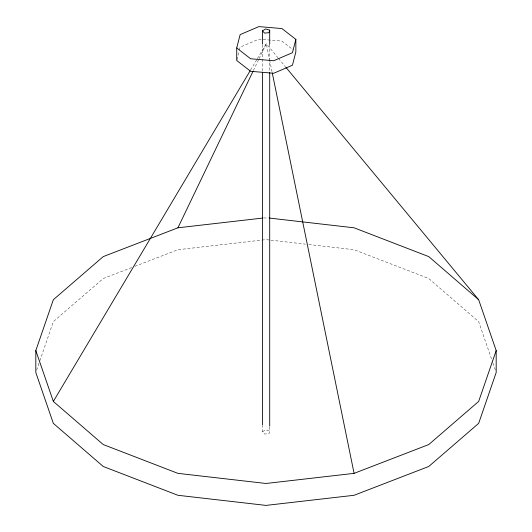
<?xml version="1.0" encoding="UTF-8"?>
<svg xmlns="http://www.w3.org/2000/svg" width="532" height="532" viewBox="0 0 532 532"><rect width="100%" height="100%" fill="white"/><g stroke="black" fill="none" stroke-linecap="round" stroke-linejoin="round"><path stroke-width="0.4" stroke-dasharray="2.66 2" d="M236.926 59.697L239.134 51.079M239.333 50.294L240.138 47.155L258.871 39.129L281.947 41.104L293.325 49.948M269.704 426.93L269.704 431.08L268.999 433.647L264.544 434.059L262.502 431.738L262.502 425.926M36.628 370.159L39.594 361.554M39.86 360.769L53.34 321.647L103.235 278.535L131.723 267.549M253.358 70.616L258.745 59.385M259.104 58.64L266.286 43.671L277.937 57.715M250.559 70.091L256.936 59.378M257.362 58.666L266.286 43.671L269.445 59.132M262.502 431.738L265.687 429.896L269.704 431.08M134.802 266.359L177.914 249.727L261.059 240.178M263.533 217.967L268.467 217.967M261.884 240.085L266 239.613L270.116 240.085M270.941 240.178L305.514 244.148M308.806 244.527L354.086 249.727L428.765 278.535L478.66 321.647L492.679 362.339M278.469 58.354L285.352 66.66M492.945 363.117L495.91 371.722M269.611 59.943L272.105 72.153M269.704 44.249L269.704 71.64M262.502 44.907L262.502 58.188M262.502 59.019L262.502 71.468"/><path stroke-width="0.8" d="M236.72 47.953L240.138 34.627L258.871 26.6L281.947 28.568L295.852 39.388L295.852 51.917L292.44 65.243L273.707 73.27L250.625 71.295L236.72 60.482L236.72 47.953L250.625 58.766L273.707 60.741L292.44 52.708L295.852 39.388M269.704 30.131L268.999 32.705L264.544 33.11L262.502 30.796L265.687 28.954L269.704 30.131L269.704 44.249M285.884 67.298L478.66 299.722L496.183 350.581L496.183 372.506L478.66 423.366L428.765 466.478L354.086 495.285L266 505.4L177.914 495.285L103.235 466.478L53.34 423.366L35.817 372.506L35.817 350.581L53.34 299.722L103.235 256.61L177.914 227.802L262.708 218.067M496.183 350.581L478.66 401.434L428.765 444.553L354.086 473.36L266 483.475L177.914 473.36L103.235 444.553L53.34 401.434L35.817 350.581M177.914 227.802L252.993 71.361M53.34 401.434L250.133 70.803M269.292 218.067L354.086 227.802L428.765 256.61L478.66 299.722M272.271 72.964L354.086 473.36M269.704 72.472L269.704 426.099M262.502 30.796L262.502 44.076M262.502 72.299L262.502 425.095"/></g></svg>
